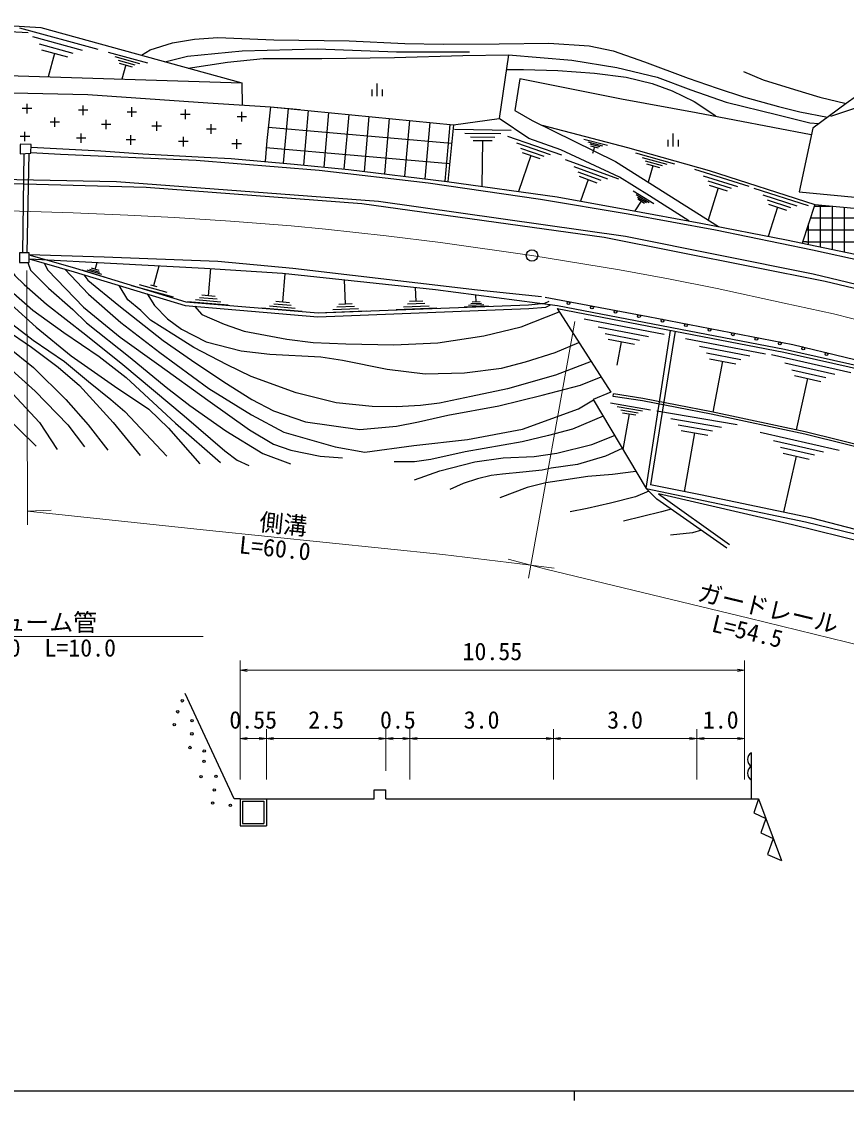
# Model space of a CAD drawing. Units: millimetres at full size, sheet at 1:1000, with parts at other scales. Extents: x 40000 to 680000, y 20000 to 380000.
# Drawn here: x 210243 to 296467, y 204000 to 316784 of the extents above; entities that cross this region are included whole.
import ezdxf
from ezdxf.enums import TextEntityAlignment as Align

# ---------------------------------------------------------------- set-up
doc = ezdxf.new("R2010")
doc.units = ezdxf.units.MM
doc.header["$LTSCALE"] = 1000
doc.linetypes.add('CHAIN', pattern=[18.5, 12, -1.5, 3.5, -1.5])
for name, color, linetype, lineweight in [('M-BGD', 7, 'Continuous', 25), ('M-BMK', 2, 'CHAIN', 13), ('M-BMK-SRVR', 3, 'Continuous', 25), ('M-STR-HTXT', 7, 'Continuous', 13), ('M-TTL-BAND', 7, 'Continuous', 25)]:
    doc.layers.add(name, color=color, linetype=linetype, lineweight=lineweight)
doc.styles.add('ＭＳ ゴシック', font='')
doc.styles.get('ＭＳ ゴシック').set_extended_font_data('MS Gothic')

# ---------------------------------------------------------------- blocks, each defined once
blk = doc.blocks.new('open_arrow')
at = {"color": 0, "linetype": 'Continuous', "lineweight": -2}
blk.add_lwpolyline([(7.5, 1.25), (0, 0), (7.5, -1.25)], dxfattribs=at)

msp = doc.modelspace()

# ---------------------------------------------------------------- linework, layer by layer
at = {"layer": 'M-BGD'}
for p, q in [((202463, 316154), (210945, 315635)), ((210024, 316144), (218218, 313892)), ((211396, 315209), (216560, 313789)), ((212077, 314464), (215594, 313497)), ((212337, 313834), (215049, 313089)), ((219304, 313593), (223401, 312467)), ((213693, 313461), (213020, 311014)), ((219990, 313125), (222572, 312416)), ((220331, 312753), (222089, 312269)), ((220460, 312438), (221817, 312065)), ((261143, 313297), (260181, 306650)), ((221139, 312252), (220731, 310770)), ((233279, 310374), (233285, 308059)), ((247427, 308977), (247427, 310306)), ((246893, 308977), (246893, 309674)), ((247960, 308977), (247960, 309674)), ((294842, 306886), (302898, 309589)), ((210818, 307191), (210818, 308191)), ((216681, 307008), (216681, 308008)), ((211318, 307691), (210318, 307691)), ((217181, 307508), (216181, 307508)), ((222273, 307322), (221273, 307322)), ((221773, 306822), (221773, 307822)), ((227862, 307079), (226862, 307079)), ((227362, 306579), (227362, 307579)), ((233762, 306841), (232762, 306841)), ((233262, 306341), (233262, 307341)), ((239364, 307558), (236272, 307829)), ((238097, 307681), (237598, 301978)), ((240212, 307476), (239714, 301780)), ((242328, 307270), (241829, 301571)), ((244443, 307065), (243944, 301363)), ((246558, 306860), (246056, 301119)), ((214217, 306265), (213217, 306265)), ((213717, 305765), (213717, 306765)), ((219581, 306020), (218581, 306020)), ((219081, 305520), (219081, 306520)), ((224867, 305845), (223867, 305845)), ((224367, 305345), (224367, 306345)), ((230070, 305046), (230070, 306046)), ((255192, 304040), (236038, 305716)), ((248673, 306654), (248167, 300866)), ((250788, 306449), (250277, 300612)), ((252903, 306243), (252388, 300359)), ((255018, 306038), (254499, 300105)), ((255381, 306002), (254810, 300065)), ((211090, 304774), (210090, 304774)), ((210590, 304274), (210590, 305274)), ((216970, 304600), (215970, 304600)), ((216470, 304100), (216470, 305100)), ((221659, 303907), (221659, 304907)), ((227162, 303733), (227162, 304733)), ((230570, 305546), (229570, 305546)), ((255485, 305525), (261433, 305435)), ((256579, 305132), (260327, 305075)), ((257171, 304746), (259724, 304707)), ((261051, 304821), (266670, 302867)), ((278369, 303738), (278369, 305067)), ((222159, 304407), (221159, 304407)), ((227662, 304233), (226662, 304233)), ((233227, 303996), (232227, 303996)), ((232727, 303496), (232727, 304496)), ((254989, 301925), (235820, 303602)), ((257457, 304365), (259426, 304335)), ((258442, 304350), (258369, 299567)), ((261966, 304104), (265507, 302873)), ((262407, 303552), (264819, 302713)), ((269008, 304488), (271475, 303847)), ((269423, 304213), (270979, 303809)), ((269631, 303992), (270690, 303717)), ((269711, 303805), (270528, 303593)), ((270120, 303699), (269933, 302980)), ((277836, 303738), (277836, 304435)), ((278903, 303738), (278903, 304435)), ((210482, 302982), (210327, 292614)), ((211014, 303007), (210804, 292614)), ((263489, 302777), (262188, 299032)), ((262559, 303100), (264419, 302453)), ((267054, 302349), (272648, 300327)), ((274417, 303063), (278506, 301910)), ((275100, 302591), (277677, 301864)), ((267960, 301621), (271486, 300347)), ((275438, 302216), (277193, 301721)), ((275566, 301900), (276919, 301519)), ((276242, 301709), (275758, 299991)), ((280571, 301354), (286251, 299586)), ((268394, 301064), (270796, 300196)), ((268541, 300610), (270393, 299941)), ((269467, 300275), (268653, 298024)), ((281509, 300667), (285089, 299553)), ((281968, 300130), (284406, 299371)), ((274181, 299098), (276345, 297750)), ((283075, 299391), (282028, 296026)), ((282135, 299683), (284015, 299098)), ((286793, 299376), (292453, 297545)), ((275007, 298013), (274365, 296982)), ((274496, 298712), (275860, 297862)), ((274628, 298440), (275557, 297861)), ((274649, 298236), (275365, 297790)), ((287723, 298679), (291290, 297525)), ((288176, 298137), (290605, 297351)), ((289275, 297385), (288286, 294330)), ((288338, 297688), (290212, 297082)), ((293164, 297653), (291838, 293615)), ((293113, 297500), (294799, 297500)), ((293750, 293219), (293750, 297598)), ((295000, 292959), (295000, 297481)), ((296250, 292700), (296250, 297364)), ((292500, 293478), (292500, 295633)), ((292703, 296250), (311948, 296250)), ((292301, 295017), (315776, 295017)), ((292301, 293750), (291882, 293750)), ((292301, 293750), (318750, 293750)), ((218348, 290753), (217540, 290997)), ((217944, 290875), (218161, 291593)), ((224062, 289185), (224619, 291249)), ((219024, 290042), (216584, 290781)), ((218620, 290333), (217082, 290799)), ((218421, 290562), (217374, 290879)), ((229790, 288107), (230032, 290955)), ((237538, 287447), (237795, 290461)), ((221733, 289193), (226077, 288019)), ((222535, 289287), (225431, 288505)), ((223724, 289277), (224399, 289094)), ((244110, 287243), (244010, 289790)), ((251480, 287533), (251423, 288990)), ((231078, 287457), (228410, 287685)), ((230675, 287762), (228858, 287917)), ((230490, 288048), (229089, 288167)), ((257753, 287456), (257723, 288218)), ((231838, 287123), (227604, 287483)), ((239587, 286462), (235353, 286823)), ((238827, 286797), (236158, 287025)), ((238424, 287102), (236607, 287256)), ((238239, 287387), (236837, 287507)), ((246265, 286520), (242019, 286352)), ((245469, 286758), (242793, 286652)), ((245032, 287010), (243209, 286938)), ((244813, 287270), (243407, 287215)), ((253635, 286810), (249389, 286643)), ((252840, 287048), (250164, 286942)), ((252402, 287300), (250580, 287228)), ((252183, 287560), (250778, 287505)), ((259046, 287023), (256499, 286922)), ((258569, 287165), (256963, 287102)), ((258306, 287317), (257213, 287274)), ((258175, 287473), (257332, 287440)), ((269062, 285697), (277407, 284092)), ((270503, 284872), (275763, 283861)), ((275618, 268413), (278076, 284499)), ((278556, 284406), (275976, 268342)), ((271240, 284182), (274822, 283493)), ((271548, 283575), (274311, 283044)), ((272930, 283309), (272463, 280881)), ((279659, 283659), (288004, 282055)), ((281100, 282834), (286360, 281823)), ((281837, 282144), (285419, 281456)), ((288622, 281976), (296911, 280105)), ((282145, 281537), (284908, 281006)), ((283527, 281272), (282507, 275967)), ((290036, 281105), (295260, 279926)), ((290750, 280392), (294309, 279589)), ((291039, 279775), (293783, 279156)), ((292411, 279466), (291201, 274104)), ((272084, 277604), (272124, 277860)), ((271790, 276934), (275977, 276211)), ((272518, 276535), (275157, 276080)), ((272893, 276197), (274691, 275887)), ((273053, 275897), (274439, 275658)), ((273746, 275777), (273101, 272038)), ((276664, 276093), (285038, 274648)), ((278121, 275295), (283399, 274384)), ((278871, 274620), (282466, 273999)), ((279191, 274018), (281963, 273540)), ((280577, 273779), (279516, 267635)), ((287435, 273877), (295719, 271985)), ((288847, 273002), (294068, 271810)), ((289559, 272288), (293116, 271475)), ((289846, 271670), (292589, 271044)), ((291218, 271357), (289876, 265484)), ((275526, 267954), (275618, 268413)), ((232468, 235543), (227359, 246542)), ((286561, 235543), (286561, 240348)), ((248330, 235543), (248330, 236467)), ((233080, 235543), (232468, 235543)), ((233080, 235543), (233080, 232692)), ((233330, 235293), (235580, 235293)), ((233330, 235293), (233330, 232942)), ((235580, 235293), (235580, 232942)), ((235830, 235543), (235830, 232692)), ((287291, 235543), (289668, 229084)), ((233080, 232692), (235830, 232692)), ((233330, 232942), (235580, 232942))]:
    msp.add_line(p, q, dxfattribs=at)
for points in [[(137105, 316602), (137462, 316577), (144210, 315429), (156087, 312997), (157452, 311782), (160618, 310517), (164165, 309951), (191261, 311281), (208768, 311148), (233279, 310374)], [(202010, 316784), (212245, 316156), (233279, 310374)], [(126905, 299791), (124867, 299497), (120182, 304846), (130107, 314916), (135301, 315210), (141635, 314623), (154931, 311303), (157080, 310001), (158842, 309980), (161136, 308029), (163814, 308008), (168031, 308661), (187364, 309548), (193394, 309578), (204599, 309440), (217184, 309147), (229728, 308298), (236276, 307858), (255381, 306002), (260181, 306650)], [(222762, 313265), (223700, 313814), (226017, 314552), (228305, 314950), (230770, 315112), (236615, 314862), (244489, 314759), (250304, 314478), (254325, 314435), (260170, 314450), (265356, 314523), (269563, 314243), (272072, 313741), (275354, 312589), (279915, 310863), (282961, 309814), (285721, 308900), (289352, 307897), (291584, 307365), (294493, 306798)], [(225219, 312589), (227592, 313155), (233296, 313734), (241150, 313921), (249435, 313622), (257076, 313624)], [(227654, 311920), (231775, 312539), (235480, 312918), (241626, 312918), (249225, 313044), (256386, 313255), (261143, 313297)], [(261143, 313297), (267752, 312735), (272468, 311995), (276677, 310960), (280194, 309648), (283895, 308358), (289309, 307027), (292629, 306203), (293586, 306126)], [(260921, 311766), (262723, 311789), (266303, 311653), (270129, 311394), (273453, 310959), (276149, 310319), (278262, 309543), (280563, 308414), (282810, 306944)], [(285710, 311555), (287761, 310684), (291038, 309681), (293680, 308885), (296432, 308234)], [(262331, 310784), (261816, 307498), (263634, 306455), (272322, 302165), (283104, 295345)], [(292794, 304929), (280767, 307248), (272960, 308684), (262331, 310784)], [(303638, 310301), (297523, 308992), (296432, 308234), (292950, 305654), (291518, 298997), (305029, 297713), (312010, 297742), (324019, 294257), (332189, 292121), (339738, 290687), (352240, 289173), (361098, 289790)], [(236276, 307858), (235888, 304365), (235690, 302147)], [(279995, 295941), (275875, 298570), (272750, 300504), (266612, 303359), (263285, 304564), (260181, 306650)], [(264652, 305952), (273595, 303628), (282114, 301228), (293164, 297653), (304008, 296636), (311827, 296289), (328701, 290853), (331646, 290130), (343094, 288437), (354154, 287694), (361123, 287782)], [(210105, 303948), (210087, 302963), (211197, 303016), (211250, 303948), (210105, 303969)], [(211233, 303660), (218539, 303283), (222906, 302960), (229331, 302622), (232168, 302461), (238744, 301876), (244417, 301316), (254689, 300082), (266230, 298465), (273683, 297108), (281231, 295712), (290198, 293955), (303715, 291153), (311952, 289180), (323869, 286197)], [(323665, 285598), (315012, 287894), (303739, 290521), (292936, 292894), (282798, 294973), (273638, 296662), (264479, 298192), (252736, 299879), (241342, 301213), (228477, 302274), (214298, 302901), (211200, 303077)], [(137553, 296110), (177837, 299476), (199023, 300139), (223258, 299475), (245818, 297750), (271160, 294259), (294257, 289657), (324990, 282319), (337157, 279620), (346706, 278216), (361242, 278400)], [(361235, 278915), (352208, 278569), (345365, 278878), (342000, 279224), (329367, 281637), (292987, 290374), (273388, 294310), (247566, 297969), (220173, 300029), (194114, 300562), (159495, 298528), (137996, 296594), (137765, 298570)], [(264586, 288001), (257893, 288720), (238591, 290973), (230754, 291686), (218873, 292146), (211019, 292414)], [(211131, 292361), (215868, 290997), (227430, 287498), (241238, 286322), (263233, 287187), (264941, 287332), (265409, 287560)], [(208914, 291108), (209537, 290244), (210503, 289290), (212833, 287239), (216975, 284029), (220817, 280948), (227245, 275570), (231498, 271897), (232766, 270943), (234010, 270388)], [(210883, 291614), (211188, 290799), (213052, 288928), (215586, 286691), (217032, 285298), (221603, 281674), (225369, 278567), (227848, 276635), (231578, 274016), (235445, 271636), (238370, 270539)], [(211019, 291973), (229350, 290998), (237522, 290490), (253515, 288764), (266268, 287108), (290003, 282544), (301938, 279850), (320732, 274913)], [(211019, 291973), (215754, 290610), (227353, 287099), (241228, 285917), (263258, 286784), (265050, 286936), (265586, 287196)], [(212605, 291516), (212994, 290793), (216727, 286940), (220537, 283791), (224580, 280892), (229708, 277203), (234069, 274099), (236581, 272597), (238402, 271986), (241446, 271343), (243787, 271175)], [(206397, 290007), (209164, 287204), (211782, 284841), (215430, 281833), (219951, 278681), (223554, 276253), (225592, 274291), (228869, 270565)], [(207651, 290556), (209120, 288647), (211412, 286611), (214656, 284267), (218371, 281773), (221174, 279574), (226336, 274815), (231027, 270690)], [(214752, 290898), (217255, 288299), (220615, 285324), (224686, 282177), (229819, 278408), (234274, 275663), (237660, 273873), (243037, 272318), (246109, 271762), (251242, 272455), (256868, 273088), (262614, 274184), (268453, 276315), (270011, 277241)], [(216742, 290311), (217159, 289757), (220402, 287118), (225051, 283460), (228020, 281400), (231402, 279131), (234322, 277275), (236593, 276102), (239913, 274945), (245585, 274156), (249431, 274496), (251720, 274945), (254794, 275624), (260125, 276597), (264668, 277741), (268652, 278775), (270823, 279628)], [(202418, 288846), (202887, 288200), (204895, 286968), (208534, 284633), (211281, 282732), (214054, 280641), (216299, 278747), (219823, 274859), (222652, 271410)], [(205103, 289441), (207155, 287082), (208888, 285474), (211445, 283475), (214724, 281249), (217242, 279163), (219573, 277267), (221037, 276010), (225430, 271352)], [(269770, 281263), (266052, 279806), (261031, 278392), (257251, 277598), (253917, 276901), (251957, 276648), (249437, 276493), (246878, 276532), (243118, 276920), (238950, 277966), (234231, 279674), (231748, 280915), (228238, 282699), (226144, 284036), (223722, 285566), (222694, 286573), (221337, 287697), (220436, 289193)], [(223355, 288309), (224144, 287090), (225483, 285718), (226943, 284624), (229533, 283321), (233201, 282348), (236208, 282018), (241531, 281738), (243773, 281373), (248470, 280434), (252416, 279965), (256560, 280051), (260419, 280555), (262905, 281198), (266019, 282172), (268507, 283223)], [(264979, 287958), (275757, 285953), (290860, 283034), (307261, 279050), (317292, 276456), (320885, 275400)], [(192587, 286991), (195406, 287230), (198479, 287219), (200659, 286970), (201671, 286709), (204318, 285682), (206021, 284821), (208817, 282795), (211497, 280614), (214878, 277269), (217211, 274626), (219270, 271996)], [(228332, 287016), (229094, 286157), (231435, 285162), (233513, 284429), (237984, 283592), (240726, 283243), (244149, 283085), (249144, 282981), (253760, 283190), (258566, 283941), (262481, 284867), (266423, 286457)], [(266216, 286779), (271844, 278043), (269993, 277272), (275526, 267954)], [(266216, 286779), (289935, 282218), (301859, 279527), (320648, 274591)], [(192437, 286010), (194482, 285658), (198058, 285104), (201904, 284214), (205041, 283014), (209225, 280327), (211678, 278147), (215076, 274633), (216806, 272311)], [(192182, 284345), (197096, 283272), (202450, 282273), (205514, 281048), (208340, 278918), (212132, 274869), (213954, 272049)], [(191945, 282797), (195367, 282218), (198553, 281576), (201457, 280549), (203525, 279625), (205740, 278068), (208182, 275899), (211782, 272388)], [(309139, 269445), (292110, 273644), (282312, 275744), (275143, 277120), (272084, 277604)], [(309201, 269696), (292168, 273896), (282363, 275998), (275187, 277375), (272124, 277860)], [(271032, 275522), (267816, 274174), (265332, 273512), (262566, 272849), (256611, 271791), (253023, 270999), (251315, 270759), (249184, 270745)], [(251301, 268884), (253968, 269815), (257623, 270759), (260601, 271182), (263819, 271324), (266204, 271648), (269869, 272571), (272221, 273520)], [(273026, 272165), (271278, 271352), (268369, 270483), (265587, 270104), (264670, 269882), (262644, 269692), (260523, 269470), (259322, 269344), (257914, 268996), (256395, 268506), (255003, 267858)], [(274470, 269732), (272010, 269436), (269428, 269233), (267140, 268890), (265043, 268565), (263083, 268089), (260223, 266997)], [(275803, 267686), (274427, 267096), (271807, 266436), (269366, 265876), (267573, 265533)], [(283964, 261747), (276640, 266869), (275527, 267956), (292186, 264501), (303801, 261669)], [(303867, 262020), (292840, 264864), (281206, 267298), (275976, 268342)], [(306085, 260399), (290836, 264161), (276819, 267403), (284260, 262121)], [(278156, 265809), (277148, 265521), (273181, 264555)], [(281311, 263602), (280367, 263331), (278091, 263077)], [(247108, 235543), (247108, 236467), (248330, 236467)], [(233080, 235543), (235830, 235543), (247108, 235543)], [(248330, 235543), (250830, 235543), (265830, 235543), (280830, 235543), (285830, 235543), (287291, 235543)], [(287291, 235543), (286789, 234070), (288049, 233484), (287518, 231986), (288824, 231378), (288232, 229706), (289668, 229084)]]:
    msp.add_lwpolyline(points, dxfattribs=at)
msp.add_lwpolyline([(210019, 291614), (211019, 291614), (211019, 292614), (210019, 292614)], close=True, dxfattribs=at)
for centre, radius in [((267409, 287354), 150), ((269867, 286896), 150), ((272325, 286439), 150), ((274783, 285982), 150), ((277238, 285514), 150), ((279693, 285040), 150), ((282148, 284565), 150), ((284602, 284091), 150), ((287057, 283616), 150), ((289511, 283142), 150), ((291954, 282614), 150), ((294383, 282024), 150), ((227047, 245776), 125), ((226568, 244626), 125), ((228071, 243700), 125), ((226202, 243275), 125), ((228043, 242324), 125), ((227843, 240893), 125), ((229331, 240543), 125), ((229320, 239438), 125), ((230561, 237878), 125), ((229001, 237832), 125), ((230390, 236465), 125), ((230204, 235093), 125), ((232072, 234843), 125)]:
    msp.add_circle(centre, radius, dxfattribs=at)
for centre in [(286905, 239637), (286905, 238215)]:
    msp.add_arc(centre, 790, 115.80534, 244.19466, dxfattribs=at)
at = {"layer": 'M-BMK'}
msp.add_lwpolyline([(206366, 297077), (215623, 296788), (221351, 296551), (226226, 296314), (232082, 295935), (238425, 295439), (242022, 295084), (248367, 294372), (254049, 293688), (263595, 292327), (272758, 290816), (277869, 289873), (282954, 288878), (289965, 287354), (295103, 286227), (300555, 284839)], dxfattribs=at)
at = {"layer": 'M-BMK-SRVR'}
msp.add_circle((263595, 292327), 600, dxfattribs=at)
at = {"layer": 'M-STR-HTXT'}
for p, q in [((210869, 264164), (210807, 290773)), ((263247, 258604), (268084, 285420)), ((210866, 265613), (213319, 265694)), ((263494, 259973), (261120, 260600)), ((263494, 259973), (265925, 259631)), ((233080, 237543), (233080, 249973)), ((285830, 237543), (285830, 249973)), ((285830, 248973), (233080, 248973)), ((235830, 237543), (235830, 242819)), ((248330, 238467), (248330, 242819)), ((250830, 237543), (250830, 242819)), ((265830, 237543), (265830, 242819)), ((280830, 237543), (280830, 242819)), ((233080, 241819), (235830, 241819)), ((235830, 241819), (248330, 241819)), ((248330, 241819), (250830, 241819)), ((250830, 241819), (265830, 241819)), ((265830, 241819), (280830, 241819)), ((280830, 241819), (285830, 241819))]:
    msp.add_line(p, q, dxfattribs=at)
for points in [[(229208, 252516), (203877, 252516), (209085, 290825)], [(263494, 259973), (254268, 261070), (229891, 263577), (210866, 265613)], [(313599, 247736), (286275, 254416), (265050, 259527), (263494, 259973)]]:
    msp.add_lwpolyline(points, dxfattribs=at)
at = {"layer": 'M-TTL-BAND'}
for p, q in [((40000, 205000), (579000, 205000)), ((268000, 205000), (268000, 204000))]:
    msp.add_line(p, q, dxfattribs=at)

# ---------------------------------------------------------------- block references
at = {"layer": 'M-STR-HTXT', "xscale": 100, "yscale": 100}
for p in [(233080, 248973), (233080, 241819), (235830, 241819), (248330, 241819), (250830, 241819), (265830, 241819), (280830, 241819)]:
    msp.add_blockref('open_arrow', p, dxfattribs=at)
at = {"layer": 'M-STR-HTXT', "xscale": 100, "yscale": 100, "rotation": 180}
for p in [(285830, 248973), (235830, 241819), (248330, 241819), (250830, 241819), (265830, 241819), (280830, 241819), (285830, 241819)]:
    msp.add_blockref('open_arrow', p, dxfattribs=at)

# ---------------------------------------------------------------- texts
at = {"layer": 'M-STR-HTXT', "style": 'ＭＳ ゴシック'}
for s, rotation, p in [('側溝', 354.128, (234970, 263055)), ('L=60.0', 354.128, (232862, 260660)), ('ガードレール', 346.461, (280669, 255766)), ('L=54.5', 346.461, (282139, 252505))]:
    msp.add_text(s, height=1833, rotation=rotation, dxfattribs=at).set_placement(p, align=Align.BOTTOM_LEFT)
for s, p in [('ヒューム管', (205637, 252516)), ('φ500  L=10.0', (204503, 249849))]:
    msp.add_text(s, height=1833, dxfattribs=at).set_placement(p, align=Align.BOTTOM_LEFT)
for s, p in [('10.55', (259455, 249473)), ('0.55', (234455, 242319)), ('2.5', (242080, 242319)), ('0.5', (249580, 242319)), ('3.0', (258330, 242319)), ('3.0', (273330, 242319)), ('1.0', (283330, 242319))]:
    msp.add_text(s, height=1833, dxfattribs=at).set_placement(p, align=Align.BOTTOM_CENTER)

doc.saveas('drawing.dxf')
